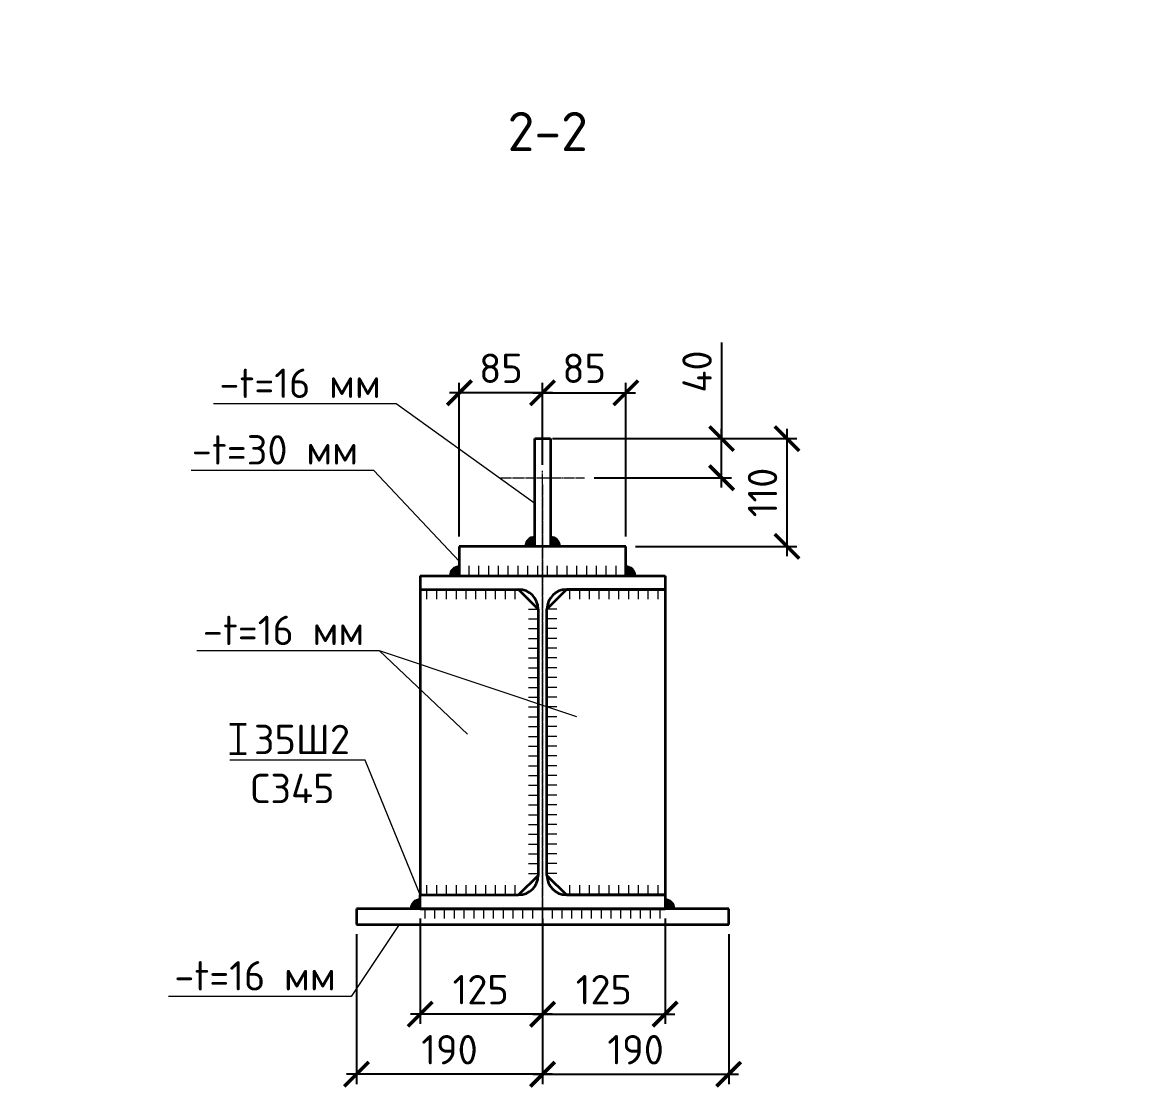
# Model space of a CAD drawing. Header units: millimetres. Extents: x -25910 to 49740, y -35080 to 0.
# Drawn here: x 19250 to 20387, y -12453 to -11366 of the extents above; entities that cross this region are included whole.
import ezdxf
from ezdxf import colors
from ezdxf.entities.mleader import LeaderData, LeaderLine
from ezdxf.math import Vec2, Vec3

# ---------------------------------------------------------------- set-up
doc = ezdxf.new("R2010")
doc.units = ezdxf.units.MM
doc.linetypes.add('JIS_08_11', pattern=[12.8, 11, -0.6, 0.6, -0.6])
for name, color, linetype, lineweight in [('НАДПИСИ', 11, 'Continuous', 13), ('ОСЕВАЯ', 50, 'JIS_08_11', 13), ('ОСНОВНАЯ', 213, 'Continuous', 35)]:
    doc.layers.add(name, color=color, linetype=linetype, lineweight=lineweight)
doc.styles.add('_ОСК', font='isocpeur.ttf', dxfattribs={"height": 3})
doc.styles.add('ОСК', font='isocpeur.ttf')
doc.dimstyles.new('_ОСК', dxfattribs={"dimscale": 25, "dimtxt": 3, "dimasz": 2.5, "dimexe": 1, "dimexo": 1, "dimgap": 1, "dimtad": 3, "dimdec": 0, "dimzin": 1, "dimdsep": 46, "dimtxsty": '_ОСК', "dimblk": 'ARCHTICK', "dimcen": 2, "dimdle": 1, "dimclrt": 256, "dimadec": 0, "dimazin": 0, "dimtfac": 1, "dimtdec": 0, "dimtmove": 1, "dimatfit": 3, "dimfxl": 1, "dimtvp": 2.25, "dimtfill": 1, "dimtolj": 1, "dimtzin": 1, "dimarcsym": 0})

# ---------------------------------------------------------------- blocks, each defined once
blk = doc.blocks.new('_None')
blk = doc.blocks.new('A$C6A7E4B16')
at = {"layer": 'ОСНОВНАЯ'}
for p, q in [((0, 30), (16.7, 30)), ((8.4, 30), (8.4, 0)), ((0, 0), (16.7, 0))]:
    blk.add_line(p, q, dxfattribs=at)
blk = doc.blocks.new('_ArchTick')
at = {"color": 0, "linetype": 'ByBlock', "const_width": 0.15}
blk.add_lwpolyline([(-0.5, -0.5), (0.5, 0.5)], dxfattribs=at)
blk = doc.blocks.new('*D473')
at = {"layer": 'Defpoints', "color": 0, "transparency": 16777216}
for p in [(19655.7, -12270.7), (19780.7, -12270.7), (19655.7, -12378.4)]:
    blk.add_point(p, dxfattribs=at)
at = {"layer": 'НАДПИСИ', "color": 0, "lineweight": -2, "transparency": 16777216}
for p, q in [((19655.7, -12280.7), (19655.7, -12388.4)), ((19780.7, -12280.7), (19780.7, -12388.4)), ((19790.7, -12378.4), (19645.7, -12378.4))]:
    blk.add_line(p, q, dxfattribs=at)
at = {"layer": 'НАДПИСИ', "color": 0, "lineweight": -2, "transparency": 16777216, "xscale": 25, "yscale": 25, "zscale": 25, "rotation": 180}
blk.add_blockref('_ArchTick', (19655.7, -12378.4), dxfattribs=at)
at = {"layer": 'НАДПИСИ', "color": 0, "lineweight": -2, "transparency": 16777216, "xscale": 25, "yscale": 25, "zscale": 25}
blk.add_blockref('_ArchTick', (19780.7, -12378.4), dxfattribs=at)
at = {"layer": 'НАДПИСИ', "transparency": 16777216, "insert": (19717.5, -12353.4), "char_height": 30, "attachment_point": 5, "style": '_ОСК', "bg_fill": 3, "box_fill_scale": 1.1, "bg_fill_color": 256, "bg_fill_true_color": 13158600, "bg_fill_transparency": 0}
blk.add_mtext('\\A1;125', dxfattribs=at)
blk = doc.blocks.new('*D474')
at = {"layer": 'Defpoints', "color": 0, "transparency": 16777216}
for p in [(19780.7, -12270.7), (19905.7, -12270.7), (19905.7, -12378.4)]:
    blk.add_point(p, dxfattribs=at)
at = {"layer": 'НАДПИСИ', "color": 0, "lineweight": -2, "transparency": 16777216}
for p, q in [((19780.7, -12280.7), (19780.7, -12388.4)), ((19905.7, -12280.7), (19905.7, -12388.4)), ((19770.7, -12378.4), (19915.7, -12378.4))]:
    blk.add_line(p, q, dxfattribs=at)
at = {"layer": 'НАДПИСИ', "color": 0, "lineweight": -2, "transparency": 16777216, "xscale": 25, "yscale": 25, "zscale": 25, "rotation": 180}
blk.add_blockref('_ArchTick', (19780.7, -12378.4), dxfattribs=at)
at = {"layer": 'НАДПИСИ', "color": 0, "lineweight": -2, "transparency": 16777216, "xscale": 25, "yscale": 25, "zscale": 25}
blk.add_blockref('_ArchTick', (19905.7, -12378.4), dxfattribs=at)
at = {"layer": 'НАДПИСИ', "transparency": 16777216, "insert": (19843.2, -12353.4), "char_height": 30, "attachment_point": 5, "style": '_ОСК', "bg_fill": 3, "box_fill_scale": 1.1, "bg_fill_color": 256, "bg_fill_true_color": 13158600, "bg_fill_transparency": 0}
blk.add_mtext('\\A1;125', dxfattribs=at)
blk = doc.blocks.new('*D475')
at = {"layer": 'Defpoints', "color": 0, "transparency": 16777216}
for p in [(19695.7, -11743.9), (19780.7, -11827.4), (19695.7, -11900.7)]:
    blk.add_point(p, dxfattribs=at)
at = {"layer": 'НАДПИСИ', "color": 0, "lineweight": -2, "transparency": 16777216}
for p, q in [((19695.7, -11890.7), (19695.7, -11733.9)), ((19780.7, -11817.4), (19780.7, -11733.9)), ((19790.7, -11743.9), (19685.7, -11743.9))]:
    blk.add_line(p, q, dxfattribs=at)
at = {"layer": 'НАДПИСИ', "transparency": 16777216, "insert": (19738.2, -11718.9), "char_height": 30, "attachment_point": 5, "style": '_ОСК', "bg_fill": 3, "box_fill_scale": 1.1, "bg_fill_color": 256, "bg_fill_true_color": 13158600, "bg_fill_transparency": 0}
blk.add_mtext('\\A1;85', dxfattribs=at)
at = {"layer": 'НАДПИСИ', "color": 0, "lineweight": -2, "transparency": 16777216, "xscale": 25, "yscale": 25, "zscale": 25, "rotation": 180}
blk.add_blockref('_ArchTick', (19695.7, -11743.9), dxfattribs=at)
at = {"layer": 'НАДПИСИ', "color": 0, "lineweight": -2, "transparency": 16777216, "xscale": 25, "yscale": 25, "zscale": 25}
blk.add_blockref('_ArchTick', (19780.7, -11743.9), dxfattribs=at)
blk = doc.blocks.new('*D476')
at = {"layer": 'Defpoints', "color": 0, "transparency": 16777216}
for p in [(19865.7, -11743.9), (19780.7, -11827.4), (19865.7, -11900.7)]:
    blk.add_point(p, dxfattribs=at)
at = {"layer": 'НАДПИСИ', "color": 0, "lineweight": -2, "transparency": 16777216}
for p, q in [((19780.7, -11817.4), (19780.7, -11733.9)), ((19865.7, -11890.7), (19865.7, -11733.9)), ((19770.7, -11743.9), (19875.7, -11743.9))]:
    blk.add_line(p, q, dxfattribs=at)
at = {"layer": 'НАДПИСИ', "color": 0, "lineweight": -2, "transparency": 16777216, "xscale": 25, "yscale": 25, "zscale": 25, "rotation": 180}
blk.add_blockref('_ArchTick', (19780.7, -11743.9), dxfattribs=at)
at = {"layer": 'НАДПИСИ', "color": 0, "lineweight": -2, "transparency": 16777216, "xscale": 25, "yscale": 25, "zscale": 25}
blk.add_blockref('_ArchTick', (19865.7, -11743.9), dxfattribs=at)
at = {"layer": 'НАДПИСИ', "transparency": 16777216, "insert": (19823.2, -11718.9), "char_height": 30, "attachment_point": 5, "style": '_ОСК', "bg_fill": 3, "box_fill_scale": 1.1, "bg_fill_color": 256, "bg_fill_true_color": 13158600, "bg_fill_transparency": 0}
blk.add_mtext('\\A1;85', dxfattribs=at)
blk = doc.blocks.new('*D268')
at = {"layer": 'Defpoints', "color": 0, "transparency": 16777216}
for p in [(19970.7, -12286.7), (19780.7, -12310.7), (19970.7, -12439.7)]:
    blk.add_point(p, dxfattribs=at)
at = {"layer": 'НАДПИСИ', "color": 0, "lineweight": -2, "transparency": 16777216}
for p, q in [((19970.7, -12296.7), (19970.7, -12449.7)), ((19780.7, -12320.7), (19780.7, -12449.7)), ((19770.7, -12439.7), (19980.7, -12439.7))]:
    blk.add_line(p, q, dxfattribs=at)
at = {"layer": 'НАДПИСИ', "color": 0, "lineweight": -2, "transparency": 16777216, "xscale": 25, "yscale": 25, "zscale": 25, "rotation": 180}
blk.add_blockref('_ArchTick', (19780.7, -12439.7), dxfattribs=at)
at = {"layer": 'НАДПИСИ', "color": 0, "lineweight": -2, "transparency": 16777216, "xscale": 25, "yscale": 25, "zscale": 25}
blk.add_blockref('_ArchTick', (19970.7, -12439.7), dxfattribs=at)
at = {"layer": 'НАДПИСИ', "transparency": 16777216, "insert": (19875.7, -12414.7), "char_height": 30, "attachment_point": 5, "style": '_ОСК', "bg_fill": 3, "box_fill_scale": 1.1, "bg_fill_color": 256, "bg_fill_true_color": 13158600, "bg_fill_transparency": 0}
blk.add_mtext('\\A1;190', dxfattribs=at)
blk = doc.blocks.new('*D269')
at = {"layer": 'Defpoints', "color": 0, "transparency": 16777216}
for p in [(19590.7, -12286.7), (19780.7, -12323.9), (19590.7, -12439.7)]:
    blk.add_point(p, dxfattribs=at)
at = {"layer": 'НАДПИСИ', "color": 0, "lineweight": -2, "transparency": 16777216}
for p, q in [((19590.7, -12296.7), (19590.7, -12449.7)), ((19780.7, -12333.9), (19780.7, -12449.7)), ((19790.7, -12439.7), (19580.7, -12439.7))]:
    blk.add_line(p, q, dxfattribs=at)
at = {"layer": 'НАДПИСИ', "color": 0, "lineweight": -2, "transparency": 16777216, "xscale": 25, "yscale": 25, "zscale": 25, "rotation": 180}
blk.add_blockref('_ArchTick', (19590.7, -12439.7), dxfattribs=at)
at = {"layer": 'НАДПИСИ', "color": 0, "lineweight": -2, "transparency": 16777216, "xscale": 25, "yscale": 25, "zscale": 25}
blk.add_blockref('_ArchTick', (19780.7, -12439.7), dxfattribs=at)
at = {"layer": 'НАДПИСИ', "transparency": 16777216, "insert": (19685.7, -12414.7), "char_height": 30, "attachment_point": 5, "style": '_ОСК', "bg_fill": 3, "box_fill_scale": 1.1, "bg_fill_color": 256, "bg_fill_true_color": 13158600, "bg_fill_transparency": 0}
blk.add_mtext('\\A1;190', dxfattribs=at)
blk = doc.blocks.new('*D270')
at = {"layer": 'Defpoints', "color": 0, "transparency": 16777216}
for p in [(19790.6, -11790.7), (19865.7, -11900.7), (20030.2, -11900.7)]:
    blk.add_point(p, dxfattribs=at)
at = {"layer": 'НАДПИСИ', "color": 0, "lineweight": -2, "transparency": 16777216}
for p, q in [((20030.2, -11780.7), (20030.2, -11910.7)), ((19800.6, -11790.7), (20040.2, -11790.7)), ((19875.7, -11900.7), (20040.2, -11900.7))]:
    blk.add_line(p, q, dxfattribs=at)
at = {"layer": 'НАДПИСИ', "color": 0, "lineweight": -2, "transparency": 16777216, "xscale": 25, "yscale": 25, "zscale": 25}
for p, rotation in [((20030.2, -11790.7), 90), ((20030.2, -11900.7), 270)]:
    blk.add_blockref('_ArchTick', p, dxfattribs=dict(at, rotation=rotation))
at = {"layer": 'НАДПИСИ', "transparency": 16777216, "insert": (20005.2, -11845.7), "char_height": 30, "attachment_point": 5, "rotation": 90, "style": '_ОСК', "bg_fill": 3, "box_fill_scale": 1.1, "bg_fill_color": 256, "bg_fill_true_color": 13158600, "bg_fill_transparency": 0}
blk.add_mtext('\\A1;110', dxfattribs=at)
blk = doc.blocks.new('*D271')
at = {"layer": 'Defpoints', "color": 0, "transparency": 16777216}
for p in [(19780.7, -11790.7), (19963.4, -11790.7), (19823.5, -11830.7)]:
    blk.add_point(p, dxfattribs=at)
at = {"layer": 'НАДПИСИ', "color": 0, "lineweight": -2, "transparency": 16777216}
for p, q in [((19963.4, -11692.7), (19963.4, -11790.7)), ((19963.4, -11840.7), (19963.4, -11780.7)), ((19790.7, -11790.7), (19973.4, -11790.7)), ((19833.5, -11830.7), (19973.4, -11830.7))]:
    blk.add_line(p, q, dxfattribs=at)
at = {"layer": 'НАДПИСИ', "color": 0, "lineweight": -2, "transparency": 16777216, "xscale": 25, "yscale": 25, "zscale": 25}
for p, rotation in [((19963.4, -11790.7), 90), ((19963.4, -11830.7), 270)]:
    blk.add_blockref('_ArchTick', p, dxfattribs=dict(at, rotation=rotation))
at = {"layer": 'НАДПИСИ', "transparency": 16777216, "insert": (19938.4, -11722.2), "char_height": 30, "attachment_point": 5, "rotation": 90, "style": '_ОСК', "bg_fill": 3, "box_fill_scale": 1.1, "bg_fill_color": 256, "bg_fill_true_color": 13158600, "bg_fill_transparency": 0}
blk.add_mtext('\\A1;40', dxfattribs=at)

msp = doc.modelspace()

# ---------------------------------------------------------------- hatches: boundary and pattern name
at = {"layer": 'НАДПИСИ'}
h = msp.add_hatch(color=256, dxfattribs=at)
h.dxf.hatch_style = 1
h.paths.add_polyline_path([(19695.7, -11920.7, 0.414214), (19685.7, -11930.7), (19695.7, -11930.7)])
h = msp.add_hatch(color=256, dxfattribs=at)
h.dxf.hatch_style = 1
h.paths.add_polyline_path([(19865.7, -11920.7, -0.414214), (19875.7, -11930.7), (19865.7, -11930.7)])

# ---------------------------------------------------------------- linework, layer by layer
for p, q in [((19695.7, -11930.7), (19695.7, -11920.7)), ((19705.7, -11930.7), (19705.7, -11920.7)), ((19715.7, -11930.7), (19715.7, -11920.7)), ((19725.7, -11930.7), (19725.7, -11920.7)), ((19735.7, -11930.7), (19735.7, -11920.7)), ((19745.7, -11930.7), (19745.7, -11920.7)), ((19755.7, -11930.7), (19755.7, -11920.7)), ((19765.7, -11930.7), (19765.7, -11920.7)), ((19775.7, -11930.7), (19775.7, -11920.7)), ((19785.7, -11930.7), (19785.7, -11920.7)), ((19795.7, -11930.7), (19795.7, -11920.7)), ((19805.7, -11930.7), (19805.7, -11920.7)), ((19815.7, -11930.7), (19815.7, -11920.7)), ((19825.7, -11930.7), (19825.7, -11920.7)), ((19835.7, -11930.7), (19835.7, -11920.7)), ((19845.7, -11930.7), (19845.7, -11920.7)), ((19855.7, -11930.7), (19855.7, -11920.7)), ((19865.7, -11930.7), (19865.7, -11920.7)), ((19662.7, -11954.7), (19662.7, -11944.7)), ((19672.7, -11954.7), (19672.7, -11944.7)), ((19682.7, -11954.7), (19682.7, -11944.7)), ((19692.7, -11954.7), (19692.7, -11944.7)), ((19702.7, -11954.7), (19702.7, -11944.7)), ((19712.7, -11954.7), (19712.7, -11944.7)), ((19722.7, -11954.7), (19722.7, -11944.7)), ((19732.7, -11954.7), (19732.7, -11944.7)), ((19742.7, -11954.7), (19742.7, -11944.7)), ((19752.7, -11954.7), (19752.7, -11944.7)), ((19808.6, -11954.7), (19808.6, -11944.7)), ((19818.6, -11954.7), (19818.6, -11944.7)), ((19828.6, -11954.7), (19828.6, -11944.7)), ((19838.6, -11954.7), (19838.6, -11944.7)), ((19848.6, -11954.7), (19848.6, -11944.7)), ((19858.6, -11954.7), (19858.6, -11944.7)), ((19868.6, -11954.7), (19868.6, -11944.7)), ((19878.6, -11954.7), (19878.6, -11944.7)), ((19888.6, -11954.7), (19888.6, -11944.7)), ((19898.6, -11954.7), (19898.6, -11944.7)), ((19766.2, -11964.7), (19776.2, -11964.7)), ((19795.2, -11964.7), (19785.2, -11964.7)), ((19766.2, -11974.7), (19776.2, -11974.7)), ((19795.2, -11974.7), (19785.2, -11974.7)), ((19766.2, -11984.7), (19776.2, -11984.7)), ((19795.2, -11984.7), (19785.2, -11984.7)), ((19766.2, -11994.7), (19776.2, -11994.7)), ((19795.2, -11994.7), (19785.2, -11994.7)), ((19815.5, -12074.8), (19614.3, -12007.5)), ((19766.2, -12004.7), (19776.2, -12004.7)), ((19795.2, -12004.7), (19785.2, -12004.7)), ((19766.2, -12014.7), (19776.2, -12014.7)), ((19795.2, -12014.7), (19785.2, -12014.7)), ((19766.2, -12024.7), (19776.2, -12024.7)), ((19766.2, -12034.7), (19776.2, -12034.7)), ((19795.2, -12024.7), (19785.2, -12024.7)), ((19795.2, -12034.7), (19785.2, -12034.7)), ((19766.2, -12044.7), (19776.2, -12044.7)), ((19795.2, -12044.7), (19785.2, -12044.7)), ((19766.2, -12054.7), (19776.2, -12054.7)), ((19795.2, -12054.7), (19785.2, -12054.7)), ((19766.2, -12064.7), (19776.2, -12064.7)), ((19795.2, -12064.7), (19785.2, -12064.7)), ((19766.2, -12074.7), (19776.2, -12074.7)), ((19795.2, -12074.7), (19785.2, -12074.7)), ((19766.2, -12084.7), (19776.2, -12084.7)), ((19795.2, -12084.7), (19785.2, -12084.7)), ((19766.2, -12094.7), (19776.2, -12094.7)), ((19795.2, -12094.7), (19785.2, -12094.7)), ((19766.2, -12104.7), (19776.2, -12104.7)), ((19766.2, -12114.7), (19776.2, -12114.7)), ((19795.2, -12104.7), (19785.2, -12104.7)), ((19795.2, -12114.7), (19785.2, -12114.7)), ((19766.2, -12124.7), (19776.2, -12124.7)), ((19795.2, -12124.7), (19785.2, -12124.7)), ((19766.2, -12134.7), (19776.2, -12134.7)), ((19795.2, -12134.7), (19785.2, -12134.7)), ((19766.2, -12144.7), (19776.2, -12144.7)), ((19795.2, -12144.7), (19785.2, -12144.7)), ((19766.2, -12154.7), (19776.2, -12154.7)), ((19795.2, -12154.7), (19785.2, -12154.7)), ((19766.2, -12164.7), (19776.2, -12164.7)), ((19795.2, -12164.7), (19785.2, -12164.7)), ((19766.2, -12174.7), (19776.2, -12174.7)), ((19795.2, -12174.7), (19785.2, -12174.7)), ((19766.2, -12184.7), (19776.2, -12184.7)), ((19766.2, -12194.7), (19776.2, -12194.7)), ((19766.2, -12194.7), (19776.2, -12194.7)), ((19795.2, -12184.7), (19785.2, -12184.7)), ((19795.2, -12194.7), (19785.2, -12194.7)), ((19795.2, -12194.7), (19785.2, -12194.7)), ((19766.2, -12204.7), (19776.2, -12204.7)), ((19795.2, -12204.7), (19785.2, -12204.7)), ((19766.2, -12214.7), (19776.2, -12214.7)), ((19795.2, -12214.7), (19785.2, -12214.7)), ((19766.2, -12224.7), (19776.2, -12224.7)), ((19795.2, -12224.7), (19785.2, -12224.7)), ((19766.2, -12234.7), (19776.2, -12234.7)), ((19795.2, -12234.7), (19785.2, -12234.7)), ((19662.7, -12256.7), (19662.7, -12246.7)), ((19672.7, -12256.7), (19672.7, -12246.7)), ((19682.7, -12256.7), (19682.7, -12246.7)), ((19692.7, -12256.7), (19692.7, -12246.7)), ((19702.7, -12256.7), (19702.7, -12246.7)), ((19712.7, -12256.7), (19712.7, -12246.7)), ((19722.7, -12256.7), (19722.7, -12246.7)), ((19732.7, -12256.7), (19732.7, -12246.7)), ((19742.7, -12256.7), (19742.7, -12246.7)), ((19752.7, -12256.7), (19752.7, -12246.7)), ((19808.6, -12256.7), (19808.6, -12246.7)), ((19818.6, -12256.7), (19818.6, -12246.7)), ((19828.6, -12256.7), (19828.6, -12246.7)), ((19838.6, -12256.7), (19838.6, -12246.7)), ((19848.6, -12256.7), (19848.6, -12246.7)), ((19858.6, -12256.7), (19858.6, -12246.7)), ((19868.6, -12256.7), (19868.6, -12246.7)), ((19878.6, -12256.7), (19878.6, -12246.7)), ((19888.6, -12256.7), (19888.6, -12246.7)), ((19898.6, -12256.7), (19898.6, -12246.7))]:
    msp.add_line(p, q, dxfattribs=at)
for centre, start, end in [((19695.7, -11930.7), 90, 180), ((19865.7, -11930.7), 0, 90)]:
    msp.add_arc(centre, 10, start, end, dxfattribs=at)
at = {"layer": 'ОСЕВАЯ', "linetype": 'JIS_08_11'}
msp.add_line((19780.7, -12323.9), (19780.7, -11823.5), dxfattribs=at)
at = {"layer": 'ОСНОВНАЯ'}
for p, q in [((19655.7, -11930.7), (19905.7, -11930.7)), ((19655.7, -11930.7), (19655.7, -11944.7)), ((19695.7, -11930.7), (19865.7, -11930.7)), ((19905.7, -11930.7), (19905.7, -11944.7)), ((19655.7, -11944.7), (19756.2, -11944.7)), ((19655.7, -11944.7), (19655.7, -12256.7)), ((19776.2, -11964.7), (19756.2, -11944.7)), ((19785.2, -11964.7), (19805.2, -11944.7)), ((19805.2, -11944.7), (19905.7, -11944.7)), ((19905.7, -11944.7), (19805.2, -11944.7)), ((19905.7, -11944.7), (19905.7, -12256.7)), ((19776.2, -11964.7), (19776.2, -12236.7)), ((19785.2, -12236.7), (19785.2, -11964.7)), ((19776.2, -12236.7), (19756.2, -12256.7)), ((19785.2, -12236.7), (19805.2, -12256.7)), ((19655.7, -12270.7), (19655.7, -12256.7)), ((19655.7, -12256.7), (19756.2, -12256.7)), ((19805.2, -12256.7), (19905.7, -12256.7)), ((19905.7, -12256.7), (19805.2, -12256.7)), ((19905.7, -12256.7), (19905.7, -12270.7)), ((19590.7, -12270.7), (19590.7, -12286.7)), ((19655.7, -12270.7), (19905.7, -12270.7)), ((19698.6, -12270.7), (19858.6, -12270.7)), ((19970.7, -12286.7), (19970.7, -12270.7))]:
    msp.add_line(p, q, dxfattribs=at)
for centre, start, end in [((19756.2, -11964.7), 0, 90), ((19805.2, -11964.7), 90, 180), ((19756.2, -12236.7), 270, 0), ((19805.2, -12236.7), 180, 270)]:
    msp.add_arc(centre, 20, start, end, dxfattribs=at)

# ---------------------------------------------------------------- block references
msp.add_blockref('A$C6A7E4B16', (19461.5, -12112.3))

# ---------------------------------------------------------------- texts
at = {"layer": 'НАДПИСИ', "insert": (19745, -11457.1), "char_height": 40, "width": 41.225, "attachment_point": 1, "style": 'ОСК'}
msp.add_mtext('2-2', dxfattribs=at)

# ---------------------------------------------------------------- leaders
at = {"layer": 'НАДПИСИ'}
ml = msp.add_multileader_mtext('Standard', dxfattribs=at)
ml.set_content('-t=16 мм', color=256, style='ОСК')
ml.set_leader_properties(color=256, linetype='ByLayer', lineweight=-1)
ml.set_arrow_properties(name='NONE')
ml.build(insert=Vec2(0, 0))
ml.multileader.update_dxf_attribs({"has_dogleg": 0, "text_left_attachment_type": 6, "text_right_attachment_type": 6, "dogleg_length": 0, "arrow_head_size": 15, "scale": 10})
ctx = ml.context
ctx.base_point, ctx.scale, ctx.char_height, ctx.arrow_head_size, ctx.landing_gap_size, ctx.plane_origin = Vec3(19435.2, -11755.2), 10, 30, 15, 20, Vec3(19402.4, -12658.5)
ctx.left_attachment, ctx.right_attachment, ctx.text_align_type = 6, 6, 1
notes = []
notes.append((ctx, [(0, (1, 1, 0), (19631.2, -11755.2), (-1, 0), 0, [(3, [(19772.7, -11856.8)], 0, [])])]))
ctx.mtext.insert, ctx.mtext.alignment, ctx.mtext.flow_direction = Vec3(19533.2, -11719.2), 2, 5
ml = msp.add_multileader_mtext('Standard', dxfattribs=at)
ml.set_content('-t=30 мм', color=256, style='ОСК')
ml.set_leader_properties(color=256, linetype='ByLayer', lineweight=-1)
ml.set_arrow_properties(name='NONE')
ml.build(insert=Vec2(0, 0))
ml.multileader.update_dxf_attribs({"has_dogleg": 0, "text_left_attachment_type": 6, "text_right_attachment_type": 6, "dogleg_length": 0, "arrow_head_size": 15, "scale": 10})
ctx = ml.context
ctx.base_point, ctx.scale, ctx.char_height, ctx.arrow_head_size, ctx.landing_gap_size, ctx.plane_origin = Vec3(19406.5, -11823.2), 10, 30, 15, 20, Vec3(19443.8, -12765.5)
ctx.left_attachment, ctx.right_attachment, ctx.text_align_type = 6, 6, 1
notes.append((ctx, [(0, (1, 1, 0), (19608.5, -11823.2), (-1, 0), 0, [(3, [(19695.7, -11915.7)], 0, [])])]))
ctx.mtext.insert, ctx.mtext.alignment, ctx.mtext.flow_direction = Vec3(19507.5, -11787.2), 2, 5
ml = msp.add_multileader_mtext('Standard', dxfattribs=at)
ml.set_content('-t=16 мм', color=256, style='ОСК')
ml.set_leader_properties(color=256, linetype='ByLayer', lineweight=-1)
ml.set_arrow_properties(name='NONE')
ml.build(insert=Vec2(0, 0))
ml.multileader.update_dxf_attribs({"has_dogleg": 0, "text_left_attachment_type": 6, "text_right_attachment_type": 6, "dogleg_length": 0, "arrow_head_size": 15, "scale": 10})
ctx = ml.context
ctx.base_point, ctx.scale, ctx.char_height, ctx.arrow_head_size, ctx.landing_gap_size, ctx.plane_origin = Vec3(19418.3, -12007.5), 10, 30, 15, 20, Vec3(19330.7, -12987.8)
ctx.left_attachment, ctx.right_attachment, ctx.text_align_type = 6, 6, 1
notes.append((ctx, [(0, (1, 1, 0), (19614.3, -12007.5), (-1, 0), 0, [(3, [(19703.9, -12092.6)], 0, [])])]))
ctx.mtext.insert, ctx.mtext.alignment, ctx.mtext.flow_direction = Vec3(19516.3, -11971.5), 2, 5
ml = msp.add_multileader_mtext('Standard', dxfattribs=at)
ml.set_content(' 35Ш2\\PС345', color=256, style='ОСК')
ml.set_leader_properties(color=256, linetype='ByLayer', lineweight=-1)
ml.set_arrow_properties(name='NONE')
ml.build(insert=Vec2(0, 0))
ml.multileader.update_dxf_attribs({"has_dogleg": 0, "text_left_attachment_type": 6, "text_right_attachment_type": 6, "dogleg_length": 0, "arrow_head_size": 15, "scale": 10})
ctx = ml.context
ctx.base_point, ctx.scale, ctx.char_height, ctx.arrow_head_size, ctx.landing_gap_size, ctx.plane_origin = Vec3(19451.5, -12118.9), 10, 30, 15, 20, Vec3(19459.8, -13061.2)
ctx.left_attachment, ctx.right_attachment, ctx.text_align_type = 6, 6, 1
notes.append((ctx, [(0, (1, 1, 0), (19599.5, -12118.9), (-1, 0), 0, [(3, [(19655.7, -12256.7)], 0, [])])]))
ctx.mtext.insert, ctx.mtext.alignment, ctx.mtext.flow_direction = Vec3(19525.5, -12082.9), 2, 5
ml = msp.add_multileader_mtext('Standard', dxfattribs=at)
ml.set_content('-t=16 мм', color=256, style='ОСК')
ml.set_leader_properties(color=256, linetype='ByLayer', lineweight=-1)
ml.set_arrow_properties(name='NONE')
ml.build(insert=Vec2(0, 0))
ml.multileader.update_dxf_attribs({"has_dogleg": 0, "text_left_attachment_type": 6, "text_right_attachment_type": 6, "dogleg_length": 0, "arrow_head_size": 15, "scale": 10})
ctx = ml.context
ctx.base_point, ctx.scale, ctx.char_height, ctx.arrow_head_size, ctx.landing_gap_size, ctx.plane_origin = Vec3(19389.2, -12360.2), 10, 30, 15, 20, Vec3(19301.6, -13340.5)
ctx.left_attachment, ctx.right_attachment, ctx.text_align_type = 6, 6, 1
notes.append((ctx, [(0, (1, 1, 0), (19585.2, -12360.2), (-1, 0), 0, [(3, [(19634.4, -12286.7)], 0, [])])]))
ctx.mtext.insert, ctx.mtext.alignment, ctx.mtext.flow_direction = Vec3(19487.2, -12324.2), 2, 5
for ctx, leaders in notes:
    for number, flags, end, landing, length, lines in leaders:
        leader = LeaderData()
        leader.index, (leader.has_last_leader_line, leader.has_dogleg_vector, leader.attachment_direction) = number, flags
        leader.last_leader_point, leader.dogleg_vector, leader.dogleg_length = Vec3(end), Vec3(landing), length
        for number, points, colour, breaks in lines:
            line = LeaderLine()
            line.index, line.vertices, line.color, line.breaks = number, Vec3.list(points), colors.encode_raw_color(colour), breaks
            leader.lines.append(line)
        ctx.leaders.append(leader)

# ---------------------------------------------------------------- next in the draw order: dimensions: what is measured, and where the dimension line sits
dim = msp.add_linear_dim(base=(19655.7, -12378.4), p1=(19780.7, -12270.7), p2=(19655.7, -12270.7), angle=180, dimstyle='_ОСК', dxfattribs=at)
dim.commit()
dim.dimension.update_dxf_attribs({"geometry": '*D473', "text_midpoint": (19717.5, -12378.4), "dimtype": 160})

# ---------------------------------------------------------------- next in the draw order: hatches: boundary and pattern name
h = msp.add_hatch(color=256, dxfattribs=at)
h.dxf.hatch_style = 1
h.paths.add_polyline_path([(19655.7, -12260.7, 0.414214), (19645.7, -12270.7), (19655.7, -12270.7)])

# ---------------------------------------------------------------- next in the draw order: linework, layer by layer
for p, q in [((19660.7, -12280.7), (19660.7, -12270.7)), ((19670.7, -12280.7), (19670.7, -12270.7)), ((19680.7, -12280.7), (19680.7, -12270.7)), ((19690.7, -12280.7), (19690.7, -12270.7)), ((19700.7, -12280.7), (19700.7, -12270.7)), ((19710.7, -12280.7), (19710.7, -12270.7)), ((19720.7, -12280.7), (19720.7, -12270.7)), ((19730.7, -12280.7), (19730.7, -12270.7)), ((19740.7, -12280.7), (19740.7, -12270.7)), ((19750.7, -12280.7), (19750.7, -12270.7)), ((19760.7, -12280.7), (19760.7, -12270.7))]:
    msp.add_line(p, q, dxfattribs=at)
msp.add_arc((19655.7, -12270.7), 10, 90, 180, dxfattribs=at)

# ---------------------------------------------------------------- next in the draw order: dimensions: what is measured, and where the dimension line sits
dim = msp.add_linear_dim(base=(19905.7, -12378.4), p1=(19780.7, -12270.7), p2=(19905.7, -12270.7), dimstyle='_ОСК', dxfattribs=at)
dim.commit()
dim.dimension.update_dxf_attribs({"geometry": '*D474', "text_midpoint": (19843.2, -12353.4)})

# ---------------------------------------------------------------- next in the draw order: hatches: boundary and pattern name
h = msp.add_hatch(color=256, dxfattribs=at)
h.dxf.hatch_style = 1
h.paths.add_polyline_path([(19905.7, -12260.7, -0.414214), (19915.7, -12270.7), (19905.7, -12270.7)])

# ---------------------------------------------------------------- next in the draw order: linework, layer by layer
for p, q in [((19770.7, -12280.7), (19770.7, -12270.7)), ((19780.7, -12280.7), (19780.7, -12270.7)), ((19790.7, -12280.7), (19790.7, -12270.7)), ((19800.7, -12280.7), (19800.7, -12270.7)), ((19810.7, -12280.7), (19810.7, -12270.7)), ((19820.7, -12280.7), (19820.7, -12270.7)), ((19830.7, -12280.7), (19830.7, -12270.7)), ((19840.7, -12280.7), (19840.7, -12270.7)), ((19850.7, -12280.7), (19850.7, -12270.7)), ((19860.7, -12280.7), (19860.7, -12270.7)), ((19870.7, -12280.7), (19870.7, -12270.7)), ((19880.7, -12280.7), (19880.7, -12270.7)), ((19890.7, -12280.7), (19890.7, -12270.7)), ((19900.7, -12280.7), (19900.7, -12270.7))]:
    msp.add_line(p, q, dxfattribs=at)
msp.add_arc((19905.7, -12270.7), 10, 0, 90, dxfattribs=at)
at = {"layer": 'ОСЕВАЯ', "linetype": 'JIS_08_11'}
msp.add_line((19780.7, -11837.4), (19780.7, -12337.8), dxfattribs=at)
at = {"layer": 'ОСНОВНАЯ'}
for p, q in [((19970.7, -12270.7), (19590.7, -12270.7)), ((19590.7, -12286.7), (19970.7, -12286.7))]:
    msp.add_line(p, q, dxfattribs=at)

# ---------------------------------------------------------------- next in the draw order: dimensions: what is measured, and where the dimension line sits
at = {"layer": 'НАДПИСИ'}
dim = msp.add_linear_dim(base=(19695.7, -11743.9), p1=(19780.7, -11827.4), p2=(19695.7, -11900.7), angle=180, dimstyle='_ОСК', dxfattribs=at)
dim.commit()
dim.dimension.update_dxf_attribs({"geometry": '*D475', "text_midpoint": (19738.2, -11743.9), "dimtype": 160})
dim = msp.add_linear_dim(base=(19970.7, -12439.7), p1=(19780.7, -12310.7), p2=(19970.7, -12286.7), dimstyle='_ОСК', dxfattribs=at)
dim.commit()
dim.dimension.update_dxf_attribs({"geometry": '*D268', "text_midpoint": (19875.7, -12414.7)})

# ---------------------------------------------------------------- next in the draw order: linework, layer by layer
at = {"layer": 'ОСНОВНАЯ'}
msp.add_line((19695.7, -11900.7), (19695.7, -11930.7), dxfattribs=at)

# ---------------------------------------------------------------- next in the draw order: dimensions: what is measured, and where the dimension line sits
at = {"layer": 'НАДПИСИ'}
for base, p1, p2, picture, middle in [((19865.7, -11743.9), (19780.7, -11827.4), (19865.7, -11900.7), '*D476', (19823.2, -11718.9)), ((19590.7, -12439.7), (19780.7, -12323.9), (19590.7, -12286.7), '*D269', (19685.7, -12414.7))]:
    dim = msp.add_linear_dim(base=base, p1=p1, p2=p2, dimstyle='_ОСК', dxfattribs=at)
    dim.commit()
    dim.dimension.update_dxf_attribs({"geometry": picture, "text_midpoint": middle})

# ---------------------------------------------------------------- next in the draw order: hatches: boundary and pattern name
h = msp.add_hatch(color=256, dxfattribs=at)
h.dxf.hatch_style = 1
h.paths.add_polyline_path([(19772.7, -11890.7, 0.414214), (19762.7, -11900.7), (19772.7, -11900.7)])
h = msp.add_hatch(color=256, dxfattribs=at)
h.dxf.hatch_style = 1
h.paths.add_polyline_path([(19788.7, -11890.7, -0.414214), (19798.7, -11900.7), (19788.7, -11900.7)])

# ---------------------------------------------------------------- next in the draw order: linework, layer by layer
for centre, start, end in [((19772.7, -11900.7), 90, 180), ((19788.7, -11900.7), 0, 90)]:
    msp.add_arc(centre, 10, start, end, dxfattribs=at)
at = {"layer": 'ОСЕВАЯ', "linetype": 'JIS_08_11'}
msp.add_line((19737.9, -11830.7), (19823.5, -11830.7), dxfattribs=at)
at = {"layer": 'ОСНОВНАЯ'}
for p, q in [((19772.7, -11900.7), (19772.7, -11790.7)), ((19772.7, -11790.7), (19788.7, -11790.7)), ((19788.7, -11790.7), (19788.7, -11900.7)), ((19780.7, -11900.7), (19695.7, -11900.7)), ((19865.7, -11900.7), (19695.7, -11900.7)), ((19780.7, -11900.7), (19772.7, -11900.7)), ((19865.7, -11930.7), (19865.7, -11900.7))]:
    msp.add_line(p, q, dxfattribs=at)

# ---------------------------------------------------------------- next in the draw order: leaders
at = {"layer": 'НАДПИСИ'}
ml = msp.add_multileader_mtext('Standard', dxfattribs=at)
ml.set_content('{\\H0.6x;1*\\P\\pxqc;зеркально}', color=256, style='ОСК')
ml.set_leader_properties(color=256, linetype='ByLayer', lineweight=-1)
ml.set_arrow_properties(name='NONE')
ml.build(insert=Vec2(0, 0))
ml.multileader.update_dxf_attribs({"has_dogleg": 0, "text_left_attachment_type": 6, "text_right_attachment_type": 6, "dogleg_length": 0, "arrow_head_size": 75, "scale": 50})
ctx = ml.context
ctx.base_point, ctx.scale, ctx.char_height, ctx.arrow_head_size, ctx.landing_gap_size, ctx.plane_origin = Vec3(8971.5, -11660.6), 50, 250, 75, 100, Vec3(13623.3, -13078.6)
ctx.left_attachment, ctx.right_attachment, ctx.text_align_type = 6, 6, 1
notes = []
notes.append((ctx, [(1, (1, 1, 0), (8971.5, -11660.6), (1, 0), 0, [(2, [(8704.5, -12181)], 0, [])])]))
ctx.mtext.insert, ctx.mtext.width, ctx.mtext.defined_height, ctx.mtext.alignment, ctx.mtext.flow_direction = Vec3(9532.8, -11365.6), 1412.849, 273.1, 2, 5
ml = msp.add_multileader_mtext('Standard', dxfattribs=at)
ml.set_content(' {\\H0.6x;2}', color=256, style='ОСК')
ml.set_leader_properties(color=256, linetype='ByLayer', lineweight=-1)
ml.set_arrow_properties(name='NONE')
ml.build(insert=Vec2(0, 0))
ml.multileader.update_dxf_attribs({"has_dogleg": 0, "text_left_attachment_type": 6, "text_right_attachment_type": 6, "dogleg_length": 0, "arrow_head_size": 75, "scale": 50})
ctx = ml.context
ctx.base_point, ctx.scale, ctx.char_height, ctx.arrow_head_size, ctx.landing_gap_size, ctx.plane_origin = Vec3(4223.8, -11691.1), 50, 250, 75, 100, Vec3(-152.5, -12892)
ctx.left_attachment, ctx.right_attachment, ctx.text_align_type = 6, 6, 1
notes.append((ctx, [(0, (1, 1, 0), (4663.8, -11691.1), (-1, 0), 0, [(2, [(4816.8, -12026.6)], 0, [])])]))
ctx.mtext.insert, ctx.mtext.width, ctx.mtext.defined_height, ctx.mtext.alignment, ctx.mtext.flow_direction = Vec3(4443.8, -11411.1), 814.469, 273.1, 2, 5
ml = msp.add_multileader_mtext('Standard', dxfattribs=at)
ml.set_content(' {\\H0.6x;1}', color=256, style='ОСК')
ml.set_leader_properties(color=256, linetype='ByLayer', lineweight=-1)
ml.set_arrow_properties(name='NONE')
ml.build(insert=Vec2(0, 0))
ml.multileader.update_dxf_attribs({"has_dogleg": 0, "text_left_attachment_type": 6, "text_right_attachment_type": 6, "dogleg_length": 0, "arrow_head_size": 75, "scale": 50})
ctx = ml.context
ctx.base_point, ctx.scale, ctx.char_height, ctx.arrow_head_size, ctx.landing_gap_size, ctx.plane_origin = Vec3(851.3, -12010), 50, 250, 75, 100, Vec3(-3467.1, -13078.6)
ctx.left_attachment, ctx.right_attachment, ctx.text_align_type = 6, 6, 1
notes.append((ctx, [(0, (1, 1, 0), (1261.3, -12010), (-1, 0), 0, [(2, [(1421.2, -12214.9)], 0, [])])]))
ctx.mtext.insert, ctx.mtext.width, ctx.mtext.defined_height, ctx.mtext.alignment, ctx.mtext.flow_direction = Vec3(1056.3, -11730), 814.469, 273.1, 2, 5
for ctx, leaders in notes:
    for number, flags, end, landing, length, lines in leaders:
        leader = LeaderData()
        leader.index, (leader.has_last_leader_line, leader.has_dogleg_vector, leader.attachment_direction) = number, flags
        leader.last_leader_point, leader.dogleg_vector, leader.dogleg_length = Vec3(end), Vec3(landing), length
        for number, points, colour, breaks in lines:
            line = LeaderLine()
            line.index, line.vertices, line.color, line.breaks = number, Vec3.list(points), colors.encode_raw_color(colour), breaks
            leader.lines.append(line)
        ctx.leaders.append(leader)

# ---------------------------------------------------------------- next in the draw order: dimensions: what is measured, and where the dimension line sits
dim = msp.add_linear_dim(base=(20030.2, -11900.7), p1=(19790.6, -11790.7), p2=(19865.7, -11900.7), angle=90, dimstyle='_ОСК', dxfattribs=at)
dim.commit()
dim.dimension.update_dxf_attribs({"geometry": '*D270', "text_midpoint": (20005.2, -11845.7)})

# ---------------------------------------------------------------- next in the draw order: dimensions: what is measured, and where the dimension line sits
dim = msp.add_linear_dim(base=(19963.4, -11790.7), p1=(19823.5, -11830.7), p2=(19780.7, -11790.7), angle=90, dimstyle='_ОСК', dxfattribs=at)
dim.commit()
dim.dimension.update_dxf_attribs({"geometry": '*D271', "text_midpoint": (19963.4, -11722.2), "dimtype": 160})

doc.saveas('drawing.dxf')
